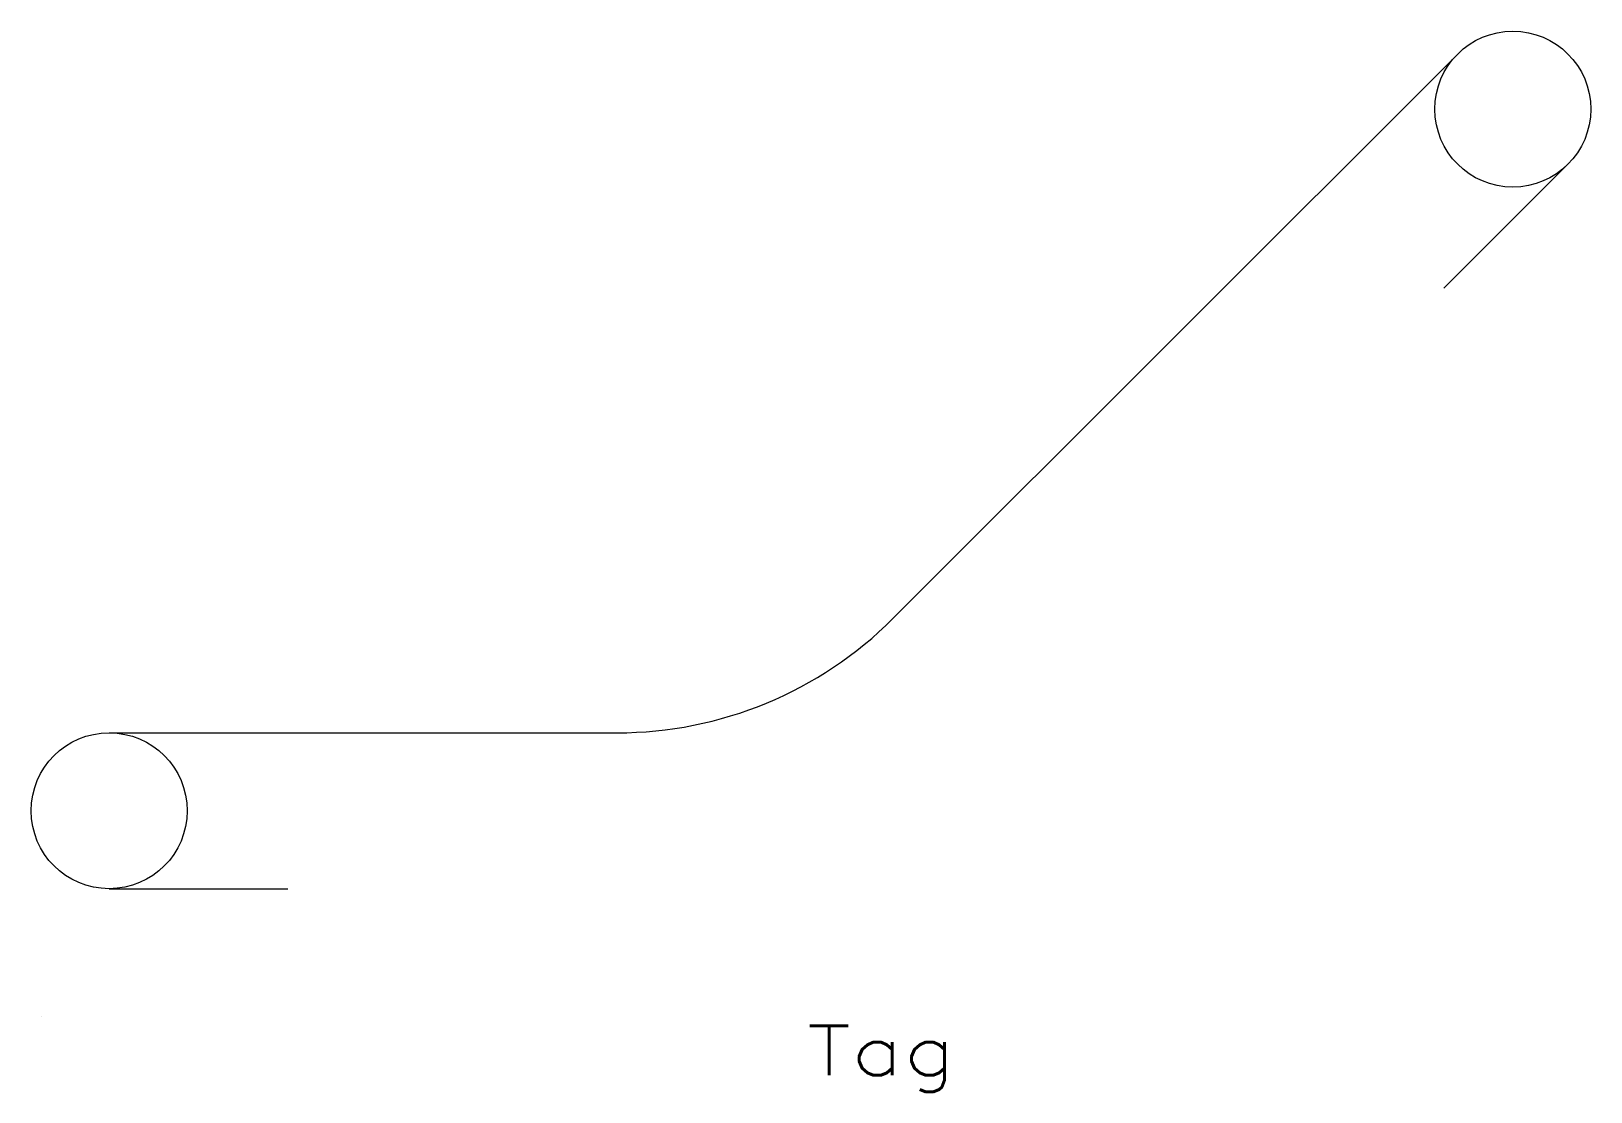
# Model space of a CAD drawing. Header units: inches. Extents: x -19.9 to 20.1, y -17 to 10.2.
import ezdxf
from ezdxf.enums import TextEntityAlignment as Align

# ---------------------------------------------------------------- set-up
doc = ezdxf.new("R2010")
doc.units = ezdxf.units.IN
doc.header["$MEASUREMENT"] = 0
doc.layers.get('0').update_dxf_attribs({"lineweight": 0})
doc.styles.add('_TCW_TXTSTY_1', font='TXT.SHX')

msp = doc.modelspace()

# ---------------------------------------------------------------- linework, layer by layer
at = {"linetype": 'Continuous'}
for p, q in [((2.24, -4.865), (16.725, 9.62)), ((16.371, 3.61), (19.553, 6.792)), ((-17.861, -7.794), (-4.831, -7.794)), ((-17.861, -11.794), (-13.28, -11.794)), ((-19.588, -15.068), (-19.588, -15.068))]:
    msp.add_line(p, q, dxfattribs=at)
for centre in [(18.139, 8.206), (-17.861, -9.794)]:
    msp.add_circle(centre, 2, dxfattribs=at)
msp.add_arc((-4.831, 2.206), 10, -90, -45, dxfattribs=at)

# ---------------------------------------------------------------- texts
at = {"color": 7, "linetype": 'Continuous', "style": '_TCW_TXTSTY_1', "width": 1.166667}
msp.add_text('Tag', height=1.27, dxfattribs=at).set_placement((0.037, -16.581), (3.848, -16.581), align=Align.FIT)

doc.saveas('drawing.dxf')
